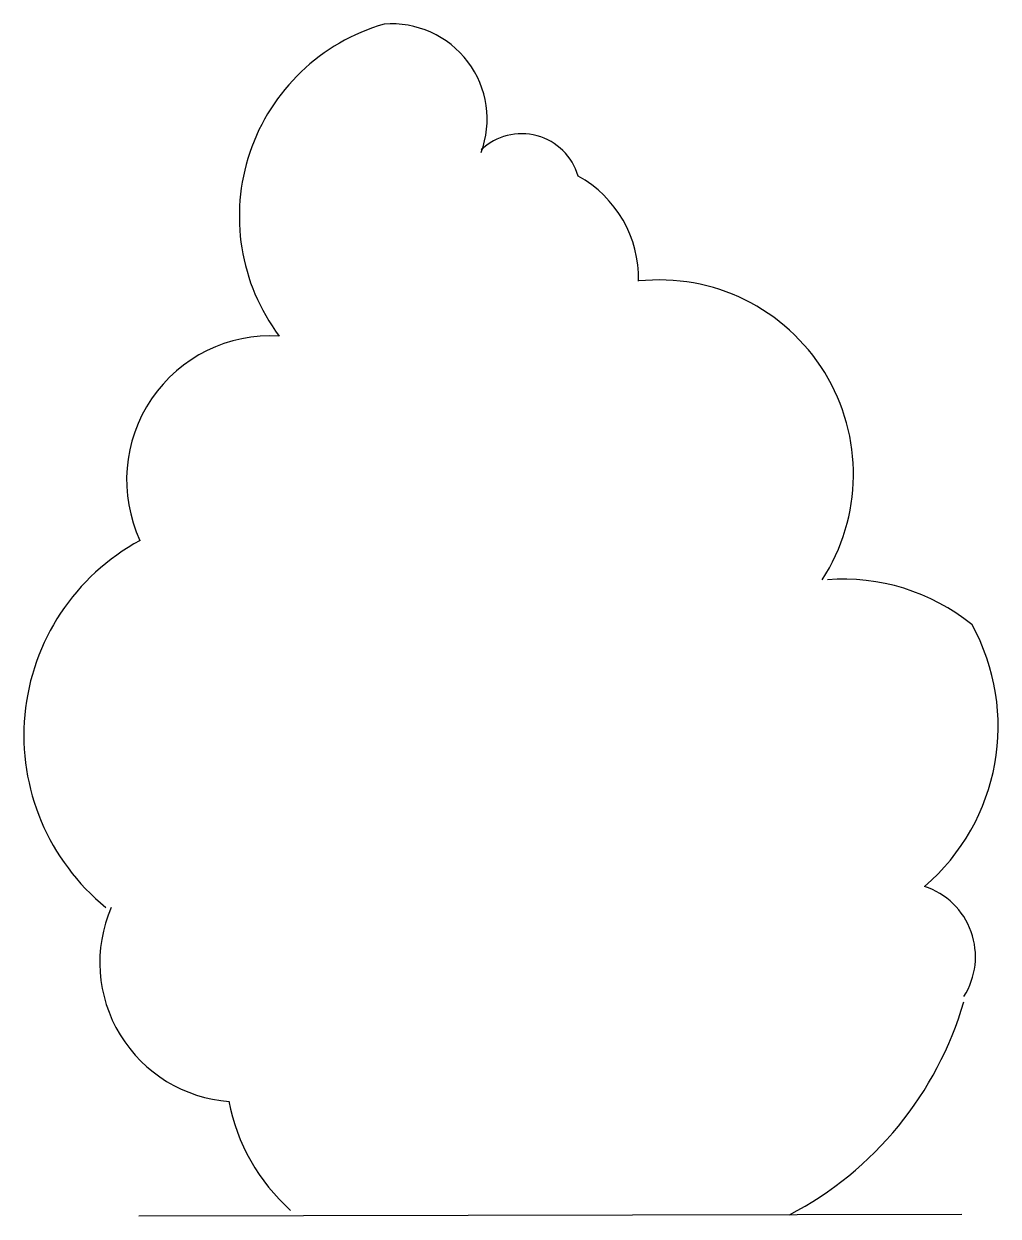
# Model space of a CAD drawing. Extents: x -1.09 to 0.94, y 0 to 2.48.
import ezdxf

# ---------------------------------------------------------------- set-up
doc = ezdxf.new("R2010")
doc.units = 0
doc.header["$LTSCALE"] = 0.0006
doc.header["$MEASUREMENT"] = 0
doc.layers.get('0').update_dxf_attribs({"linetype": 'CONTINUOUS'})

msp = doc.modelspace()

# ---------------------------------------------------------------- linework, layer by layer
msp.add_line((0.8599, 0.0016), (-0.8539, -0.0016))
for centre, radius, start, end in [((-0.2278, 2.0816), 0.4168, 106.091, 216.7405), ((-0.3274, 2.284), 0.1987, 339.5346, 94.5944), ((-0.0567, 2.1314), 0.1224, 16.1183, 133.642), ((-0.0565, 1.9524), 0.2432, 358.6967, 61.1153), ((0.2292, 1.5444), 0.4048, 327.0681, 96.0494), ((-0.5791, 1.5326), 0.3002, 86.7092, 204.8842), ((-0.6316, 1.0003), 0.4616, 118.4268, 230.9599), ((0.6134, 0.9004), 0.4252, 51.1294, 94.5281), ((0.4962, 1.0188), 0.4391, 310.6062, 28.98), ((0.7338, 0.5389), 0.1543, 327.5237, 71.7944), ((-0.6449, 0.527), 0.2902, 156.7207, 265.9022), ((0.1601, 0.65), 0.733, 297.6941, 343.773), ((-0.2687, 0.3124), 0.4045, 190.6437, 228.2886)]:
    msp.add_arc(centre, radius, start, end)

doc.saveas('drawing.dxf')
